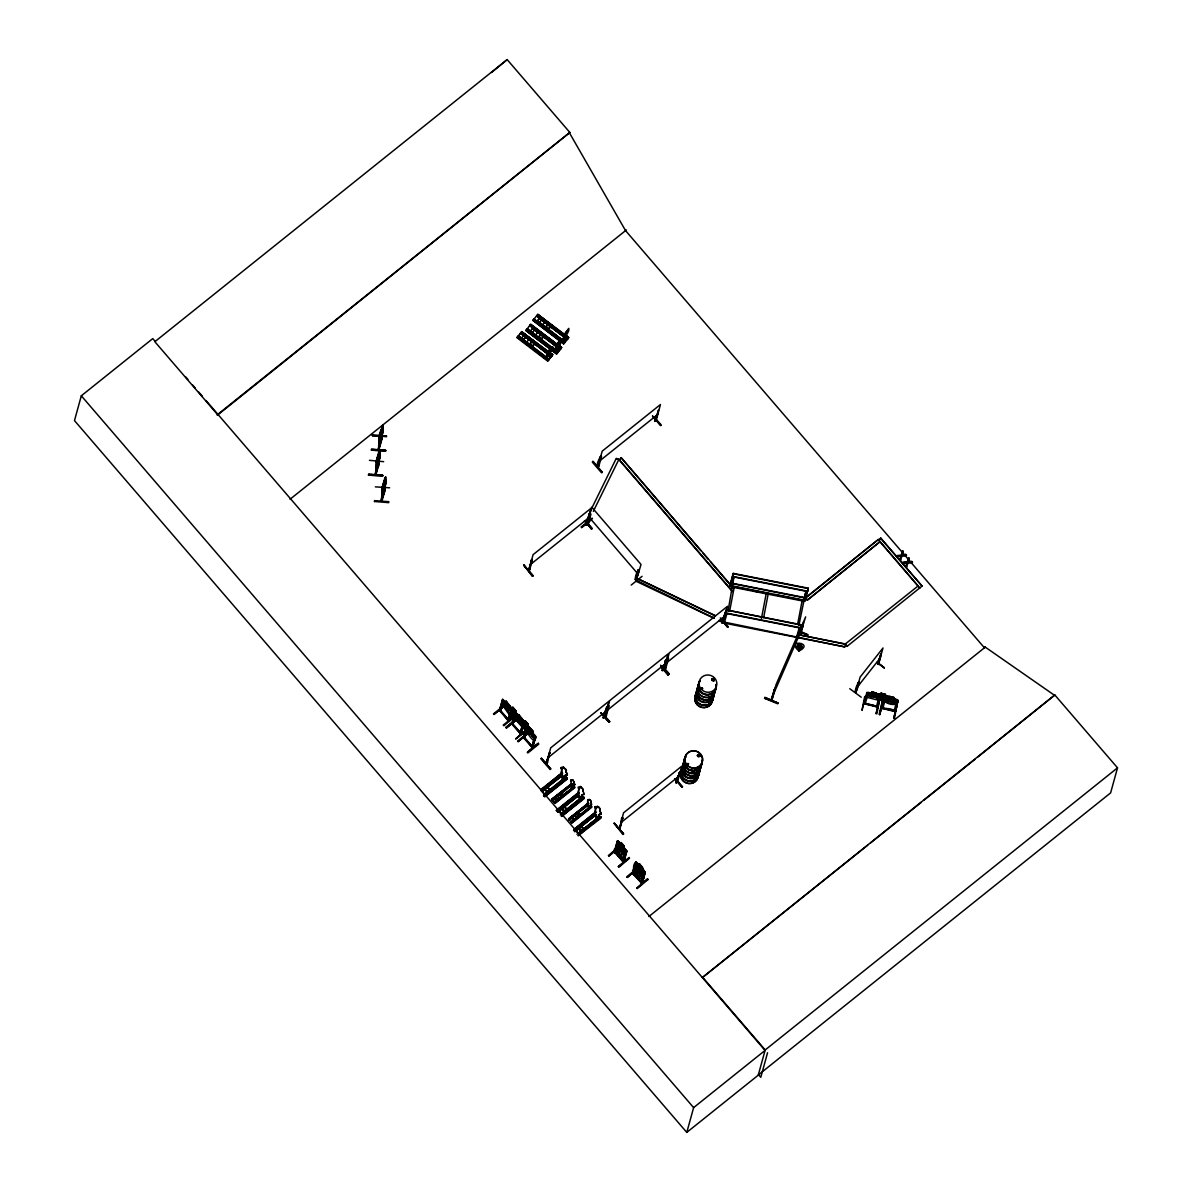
<?xml version="1.0" encoding="UTF-8"?>
<svg xmlns="http://www.w3.org/2000/svg" width="1192" height="1192" viewBox="0 0 1192 1192"><rect width="100%" height="100%" fill="white"/><g stroke="black" fill="none" stroke-linecap="round" stroke-linejoin="round"><path stroke-width="1.5" d="M379.697 454.793L379.712 452.93L378.564 463.971M369.445 460.321L383.66 461.677M375.346 486.858L389.665 487.811M381.142 439.073L381.634 431.161L381.827 432.8C383.005 419.271 381.783 442.351 381.723 434.663L381.157 439.088M382.841 475.533L368.507 475.176L368.611 474.192L382.885 475.355L368.596 474.312M385.761 450.546L371.427 450.203L371.531 449.22L385.806 450.382L371.517 449.339M372.321 435.631L372.366 434.857L386.64 435.974L372.321 435.631L386.595 436.704M379.771 457.803L375.45 474.788L376.374 460.753M376.285 461.125C375.078 467.875 380.546 446.687 378.922 452.602M374.452 501.534L374.556 500.61L388.83 501.683L388.726 502.652L374.452 501.489M376.925 461.095L376.195 462.511L376.955 462.049M377.73 467.175C380.352 436.54 375.823 479.542 379.041 463.956M379.801 437.077C378.654 438.894 380.322 433.247 379.041 437.643L382.796 425.529L379.697 436.183L378.862 449.995L381.976 438.984M378.177 464.865L378.758 463.658L375.54 474.565M379.041 464.105L379.89 451.679M380.904 442.381L381.738 428.792L380.814 442.202M381.932 426.378C383.258 426.751 379.607 430.863 379.145 436.332M378.415 449.295L381.678 438.686L378.371 449.95L378.564 448.058M382.2 434.037C381.574 445.987 383.571 418.168 382.453 429.805L382.975 428.405L382.543 432.934M382.26 487.349L381.485 500.968M382.155 488.66L382.885 488.467L381.306 500.074L384.197 490.031L384.614 491.313L381.321 501.042M382.811 487.2L381.872 501.37L384.986 490.374M384.316 482.939L384.912 480.182L383.69 493.428M384.122 491.283L384.197 490.031M384.867 479.005L385.433 477.798L382.125 489.063M385.18 488.601L384.822 490.493L385.523 481.613L384.629 488.109L385.269 485.844M382.617 489.107L385.657 476.904L385.552 484.31M368.507 475.131L382.796 476.159M371.442 450.159L385.716 451.232M382.364 434.052L381.485 438.999L382.975 428.405M385.374 485.427L384.495 490.374L385.985 479.795M382.006 437.211L381.812 439.118L382.17 437.226M562.833 768.482L563.429 766.963L562.833 768.482A4.783 1.058 51.3 0 0 561.655 769.689L560.985 775.217L564.054 778.793L566.245 774.577A4.783 1.058 51.3 0 0 566.14 771.88L565.917 772.058A4.783 1.058 51.3 0 1 566.021 774.755M563.056 768.304A4.783 1.058 51.3 0 0 561.879 769.511L561.208 775.024L564.293 778.614L566.245 774.577M571.028 780.164C573.427 781.341 569.478 778.972 571.236 781.416L570.625 785.215L572.831 787.48M583.067 791.488L582.873 789.372L580.459 786.467L583.111 789.178L583.067 791.488A4.783 1.058 51.3 0 1 583.171 794.17L580.981 798.387L577.911 794.811L578.805 789.119A4.783 1.058 51.3 0 1 579.982 787.897L580.355 786.571L579.982 787.897M577.911 794.811L578.805 789.119M587.716 799.728L587.552 804.823L589.757 807.088M594.838 814.419L595.508 808.891A4.783 1.058 51.3 0 1 596.685 807.684C597.192 803.915 601.528 809.219 599.993 811.082A4.783 1.058 51.3 0 1 600.097 813.778L597.907 817.995L594.838 814.419L595.732 808.712A4.783 1.058 51.3 0 1 596.909 807.506M550.197 356.125C549.84 356.87 549.288 356.035 548.976 355.216M558.124 348.153L557.349 348.839M564.621 338.707L565.202 338.021L564.829 338.886M799.459 649.193L800.294 644.038L798.178 644.574L796.912 646.69L798.193 648.835L800.726 648.88L801.992 646.764L800.443 644.187M614.193 851.401L617.307 841.656L618.156 842.61L615.519 852.638L614.774 851.58M624.414 860.162L623.043 860.401L623.371 862.293L626.575 851.982L625.711 851.028L622.611 861.265M641.236 882.169L642.19 883.227C633.012 869.728 630.047 879.711 636.498 863.932L635.276 863.291L632.639 872.842M641.698 883.168C642.861 885.567 627.603 862.054 634.293 873.721M500.774 710.685L499.925 710.074M500.059 710.939L499.314 710.551L502.443 700.136L503.277 701.105L500.64 711.117L499.955 709.747M507.688 719.551L508.924 720.147L499.716 709.583M512.977 724.513L511.666 723.753M520.07 733.512L520.412 732.573L520.978 734.436L519.906 733.318L523.139 723.142L523.988 724.095L520.978 734.436L511.755 723.857L512.605 724.542M523.526 737.207L531.856 746.788M524.823 738.012L524.212 738.459L526.551 727.284L527.385 728.252L524.301 738.593L524.078 736.894M531.707 747.056C541.57 715.349 526.179 770.896 535.834 736.745L526.655 726.42L527.996 727.224M532.75 747.712L532.005 746.579M587.924 524.495L590.1 513.216L590.934 514.169L588.297 524.197L586.613 523.154L585.823 524.867L586.986 523.422M587.671 524.331L588.431 523.765L587.507 522.647M635.41 579.804L714.097 618.007M636.737 580.504C633.95 578.597 637.377 579.252 638.986 570.789C639.329 565.827 632.714 580.146 636.453 580.459M562.624 340.39C558.571 345.844 577.882 314.152 563.339 336.368M726.226 609.932L725.645 612.941L800.652 627.737L801.218 624.727L726.226 609.932L801.128 625.085M771.075 594.048L730.011 585.942L730.592 582.933L805.583 597.728L804.913 601.096L808.221 588.178L733.214 573.382L732.544 576.749L807.535 591.545L808.116 588.535M727.969 611.541L733.914 577.017L731.381 586.211L733.646 577.062M729.668 611.004L734.168 587.492M761.45 618.424L766.173 593.795M763.64 617.694L768.14 594.182M797.597 624.399L802.097 600.887M798.849 625.517L805.911 591.321M797.999 637.347L798.595 634.278M665.747 667.222L664.763 668.935L669.263 652.918L727.478 606.296L722.918 622.85L844.785 646.898L845.381 643.948L798.506 634.71L845.292 644.261L847.095 646.347L922.072 586.077L880.813 538.099L878.608 540.11L880.813 538.099M375.569 473.209L375.942 474.967L378.892 463.956M382.111 500.878L382.841 487.871M562.535 794.751L561.372 795.734L560.434 794.811M577.33 814.211L578.209 813.242M579.461 814.359L578.567 815.328M702.237 688.574L701.865 688.008M687.263 764.519L687.397 763.759M687.814 763.685L688.082 764.489M711.803 679.187L711.758 680.215M712.131 679.216L713.576 678.874M712.086 679.693L713.188 680.558L713.784 678.963M697.35 755.445L698.855 754.298L700.091 755.37M697.782 755.445L698.139 754.73A8.925 8.597 15.4 0 1 699.853 756.294L698.616 756.92L697.573 756.056M700.017 755.668L699.868 756.369A9.074 8.731 15.4 0 0 698.169 754.789L698.02 755.102M862.114 710.104L865.481 696.545L864.692 696.575L862.01 710.104M863.976 702.878C867.731 702.758 863.068 705.619 864.289 702.878M865.913 695.845L867.269 697.439L877.863 700.077L879.651 699.063L877.774 700.017M871.501 693.267L866.808 692.582L868.596 692.597M865.005 704.085L865.362 703.161L864.215 703.161M868.014 693.669L866.763 693.357L868.014 693.669L865.168 704.04M868.581 692.388L880.516 695.949L876.06 694.385L876.433 693.029L871.829 692.045L876.433 693.029M876.358 705.917C878.117 709.478 877.401 703.712 876.418 706.886M879.13 696.396L880.277 697.171L879.13 696.396L876.403 706.945M876.12 713.591L879.443 699.972L876.12 713.591L876.895 713.784L879.577 700.196M879.115 714.455L882.378 701.045L879.83 714.44M879.622 714.589L883.138 701.03L879.815 714.664M882.631 708.555L882.885 707.527L881.707 707.273M883.153 707.735C880.62 708.525 891.869 708.063 893.94 710.492M883.719 700.211C885.999 703.742 893.359 705.843 897.114 703.503M885.626 698.154L884.375 697.841L885.626 698.154L882.795 708.525M884.881 701.909C876.552 690.466 908.468 703.697 893.523 698.87L893.896 697.499M889.113 697.752L889.485 696.381L894.06 697.499L893.687 698.87L895.728 699.689L895.103 701.969L892.555 702.386L886.267 699.793L886.893 697.529L889.292 697.678M889.485 696.381L893.851 697.648M895.371 710.73L894.015 710.894L895.416 711.237M896.757 700.881L897.889 701.656L896.757 700.881L894.03 711.356L894.298 710.328M897.129 704.651L893.866 717.897M897.203 704.681L893.732 718.076L894.507 718.269L896.995 704.651M856.273 692.105L855.856 693.088L855.707 692.135M875.911 693.848L877.729 693.744M880.635 694.429L880.977 693.208L885.492 694.504L880.977 693.208M155.169 341.419L152.755 338.603L81.309 395.804L74.485 420.597L686.786 1132.4L758.231 1075.199L765.189 1049.958L1117.515 767.842L1054.831 694.981L702.386 977.559L867.672 845.202M217.525 414.578L217.316 415.293L569.851 132.461L507.166 59.6L154.841 341.717L217.525 414.578L569.851 132.461M379.116 437.538L382.349 427.66M382.498 430.223L381.619 436.734L382.245 434.454M382.692 432.279L382.2 434.141L382.692 432.83M381.678 438.686L378.952 448.46M376.121 461.393L378.996 451.351M376.687 462.69L379.861 450.68M379.577 455.195L378.698 461.706L379.324 459.427M379.533 454.778L380.054 453.377L379.622 457.907M379.756 457.251L379.443 459.129M375.376 473.671L378.251 463.628M384.942 477.754L382.051 487.811L385.657 476.904M385.701 483.654L385.374 485.546M384.688 490.076L381.38 500.089M507.166 59.6L491.566 72.489M521.589 331.838L552.656 354.858L521.649 331.719L547.694 352.236M520.472 339.392L524.793 334.118M530.529 324.686L561.581 347.736L530.663 324.447L530.216 325.133L541.928 334.028M525.627 343.475L529.993 338.081M529.412 332.225L533.778 326.817M533.033 320.395L563.697 343.862L532.973 320.454L533.39 319.769L564.039 343.385L533.286 320.022L537.741 314.36L568.688 337.619L563.667 343.892M531.498 333.82L535.819 328.53M528.428 345.471L532.75 340.197M551.911 326.191L568.018 338.454L537.741 314.36L568.569 337.753M534.612 336.189L538.933 330.914M531.513 347.975L535.908 342.447M538.575 323.732L542.911 318.443M537.368 338.305L541.704 333.03M541.69 326.101L546.025 320.827M540.497 340.689L544.818 335.414M544.461 328.217L548.782 322.943M547.575 330.601L551.896 325.327M545.251 357.615L548.156 354.113M521.038 338.439L548.365 359.999L552.537 354.501L549.423 352.117L548.931 353.055L552.045 355.44M549.572 357.242L549.542 358.539L550.898 355.589L550.823 356.855M550.555 357.213L551.181 355.797L549.274 358.33M552.537 354.501L552.283 355.276M554.206 350.463L558.184 345.606M529.978 331.287L557.32 352.832L561.477 347.334L558.363 344.95M559.823 349.733L560.121 348.645L558.214 351.163L559.853 348.436L559.063 350.075L559.763 349.271M561.283 340.376C560.285 337.753 553.58 348.675 555.532 350.478L558.437 346.872L561.268 339.869L564.546 342.238L533.822 319.411L534.433 318.651M561.477 347.334L561.238 348.109M566.796 339.213L567.198 338.558L565.306 341.091L566.93 338.349L566.14 339.988L566.87 339.631M568.077 338.185L568.569 337.247L565.44 334.863M523.69 565.217L532.481 576.332L533.137 575.647L523.809 564.978L532.541 576.272M528.443 570.089L532.094 559.525L531.111 560.315C530.365 568.361 528.533 571.847 528.369 569.955M529.904 569.478L528.667 570.73L533.092 554.667L591.307 508.045L586.926 523.988M528.92 570.625L529.725 569.597M499.955 711.296L503.277 701.105M501.638 702.55C503.262 708.465 526.953 737.312 501.862 702.565L502.756 699.317L511.815 709.702L508.924 720.624L499.701 710.045L502.547 699.272L505.81 702.505L506.168 701.03L505.825 702.252M523.243 726.345L521.947 726.703L514.78 718.463L514.184 715.96L503.411 725.034M509.103 704.457L508.76 705.858L510.191 707.839L509.565 710.119L504.916 706.066L503.65 703.34L504.29 701.06L505.93 702.416M510.34 709.94C513.38 707.825 502.175 737.088 511.711 709.598M507.583 720.057L500.342 711.177M507.986 719.074L507.643 720.013M508.135 719.61L510.712 709.627M508.388 720.385L499.239 710.238M505.93 727.403L516.821 718.627L505.915 727.403L506.421 727.999L517.343 718.985M510.832 707.392L512.456 708.748L512.813 707.273L515.853 710.804L515.391 712.116L516.687 714.202M512.575 708.659L512.903 707.437M511.74 724.065L515.093 712.682M515.391 712.116L515.734 710.73M513.082 724.632L512.038 723.44M520.383 732.678L513.141 724.378C512.009 726.45 515.853 710.208 515.331 714.917M512.694 724.93L515.704 714.604M518.684 714.693L518.237 716.005L516.166 713.591L524.257 723.201L521.262 733.81M515.808 738.712L526.67 729.698L515.823 738.742M521.098 719.596L520.472 721.875L517.611 718.597L518.237 716.317L523.392 721.652M521.321 719.268L521.545 717.971M521.202 719.357L521.649 718.046L518.595 714.544L518.267 715.751M592.975 461.438L602.079 472.419L592.975 461.438L592.32 462.123L601.617 472.807L602.288 472.121L592.916 461.483M522.632 723.172L523.258 720.907L524.882 722.248L525.255 720.788L528.279 724.304M520.025 733.557L523.139 723.142M528.965 732.827L518.103 741.633L529.024 732.618M520.77 733.944L520.666 732.752L521.366 733.452L512.143 723.559L515.168 712.443L512.337 709.151L511.711 711.43L514.542 714.723M524.137 723.097L523.348 726.479L521.887 726.569M525.672 721.831L527.49 723.946M656.181 420.493L660.457 404.52L602.228 451.142L597.728 467.16C600.932 464.18 593.333 470.065 600.247 456.789L601.23 456L597.52 466.698L598.712 465.461M598.012 467.041L598.622 465.819M587.269 523.005L581.651 527.564L592.498 518.49M532.064 746.326L523.824 736.716M598.757 466.43L601.558 456.372L600.247 456.789M528.16 724.229L527.937 725.526M587.03 519.28L585.689 524.257M585.823 524.867L589.325 513.707L588.669 514.87M533.003 732.901L533.331 731.679L530.276 728.178L529.948 729.4M586.151 524.793L586.956 523.765M589.325 513.707L586.717 523.526M529.918 729.653L530.365 728.342M530.827 729.117L532.66 731.232M589.474 515.451L591.753 507.181L641.028 564.457L636.081 581.264L714.008 618.305M588.401 521.366L590.04 518.028M527.49 752.137L538.322 743.301L527.549 752.45M532.764 732.916L533.226 731.605M584.467 520.949L591.53 529.054L584.601 520.83M534.821 736.775L531.707 747.205M526.67 732.052C521.262 720.043 530.589 741.916 534.91 740.217C535.923 738.399 536.162 736.611 535.074 735.285M593.333 511.338L618.812 459.546C612.852 456.506 620.034 462.123 621.136 457.653L733.452 588.207M621.136 457.653L700.762 550.615M541.332 758.35L550.749 768.825L550.093 769.511L540.84 758.768L541.451 758.142L550.704 769.019M547.515 762.522L549.706 752.703L545.876 763.506L547.188 762.165M547.486 762.627C544.863 762.373 547.173 765.026 546.815 762.642M546.487 763.744L550.704 747.846L608.933 701.224L604.642 716.794M549.706 752.703L546.055 763.252M540.721 790.236L545.37 795.481M543.388 788.106L548.052 793.351M656.27 420.001L654.646 420.97L656.181 415.74M655.853 420.001L654.632 420.895L655.734 420.091L658.476 410.182L655.049 421.372L656.062 420.463M559.659 775.679L559.435 774.74L563.548 780.224M553.773 797.91L556.888 801.397M555.114 796.837L558.214 800.339M557.111 795.243L560.21 798.729M558.899 793.812L561.998 797.314M652.486 416.127L660.666 425.529L652.575 415.963M565.917 772.058L566.185 769.585L563.205 767.141M565.336 775.485L565.038 776.573L565.604 775.277M545.712 795.273L566.9 778.346L564.486 775.366M560.315 807.699L564.978 812.944M569.746 785.528L572.339 788.553M571.862 780.73L572.264 779.717L573.128 780.209M571.609 784.038L551.509 799.355L555.055 803.453L574.782 787.674L572.503 784.932M574.738 784.738L573.248 780.611M573.337 786.124C574.082 784.083 573.263 787.674 572.398 785.036M573.918 783.114L574.231 781.743M574.35 786.958L554.876 803.17L551.777 799.504L571.832 783.576M631.194 585.093L642.071 576.317M588.669 803.527L568.822 819.426L571.996 823.061L591.709 807.282L590.636 806.016L571.192 822.078M635.321 579.625L638.525 569.523M576.57 795.288L576.362 794.349L580.802 800.368C579.968 798.998 584.393 795.451 583.797 797.955L562.639 814.866M636.647 580.191L635.932 578.954M570.7 817.503L573.799 821.005M715.289 615.593L637.362 578.537L715.2 615.892M572.041 816.431L575.14 819.932M574.037 814.836L577.137 818.338M604.746 716.705L603.122 717.673L605.089 710.864M577.822 811.812L580.921 815.313M606.281 708.048L606.937 706.886L603.45 718.046L604.538 717.167M606.937 706.886L603.51 717.793M663.631 669.844L667.907 654.006L609.678 700.628L605.178 716.645C607.071 714.127 604.329 716.422 606.49 715.438M605.462 716.526L608.68 705.47M574.574 829.438L576.913 831.986M583.976 797.314L562.326 814.598L583.618 796.897M606.058 715.304L605.551 716.154M606.251 715.96L609.008 705.843L607.697 706.275M580.236 824.909L584.899 830.139M586.673 805.136L589.265 808.161M609.738 721.592L602.63 713.799L609.708 721.622L609.067 722.292L600.932 712.95M587.954 799.758L590.055 799.802M589.191 799.311C590.711 798.998 591.441 804.481 591.158 801.337M590.457 805.002L590.263 805.732L590.636 804.868M591.515 806.984L591.366 806.209L571.311 822.286L574.127 820.036M593.497 814.881L595.642 812.765M596.685 807.684C596.358 803.855 601.334 809.174 599.77 811.26A4.783 1.058 51.3 0 1 599.859 813.957L600.097 813.778M578.254 835.696L600.902 816.907L579.252 834.206M600.902 816.907L597.728 819.962L593.646 814.359M600.544 816.505L579.059 833.968M614.178 823.314L623.55 833.983L614.238 823.151L623.58 833.804L622.939 834.474L614.103 823.404M620.257 827.576L622.88 818.025L621.583 818.457C620.823 826.89 619.646 827.755 619.155 828.47M663.408 669.114L662.096 670.455L663.616 665.225M665.255 660.83L665.926 659.653L665.255 660.83C663.288 672.482 663.05 670.232 662.529 670.738L662.514 670.47M619.438 828.336L619.736 827.471M622.552 817.652L620.034 827.114M663.512 669.934L662.082 670.381L663.184 669.576L665.479 661.247M664.555 668.474L668.265 657.775L664.719 667.967M622.88 860.833L623.967 861.935L626.828 851.088L617.516 840.703L616.502 844.07L617.322 846.514L624.519 854.604C628.02 855.543 617.262 848.719 617.232 846.469M617.62 840.822L614.729 851.624L624.072 861.578M667.282 658.565L668.593 658.148L665.792 668.205L665.419 667.297M615.251 850.045L616.264 846.707M618.156 842.61L615.147 852.936L614.178 852.086M623.848 847.184L624.191 845.977L621.077 842.506L620.719 843.981L619.169 842.565L618.544 844.83L619.825 847.542L624.548 851.535L625.174 849.255L623.729 847.11M621.166 842.669L620.838 843.891L618.737 841.492M619.795 848.555L619.453 849.777L617.799 848.436L617.173 850.716L621.33 856.676L623.133 857.45L623.759 855.171L622.328 853.025M621.628 843.444L623.49 845.515M661.053 666.894L668.116 675L661.188 666.79M629.6 858.195L618.916 867.24L618.395 866.644L629.212 857.748M618.484 866.703L629.257 857.808M622.224 853.427L621.598 855.707L618.722 852.459L619.348 850.179L624.548 855.469L616.04 846.663L617.277 847.557M622.671 851.803L622.328 853.189L622.79 851.878L617.367 847.363M625.711 851.028L622.596 861.458M623.133 861.011C621.926 860.147 609.917 842.133 615.951 852.384M625.815 854.455L626.724 850.984M638.048 868.253L627.275 877.431L637.973 868.193M635.962 862.159C631.477 864.319 634.963 876.761 632.55 872.738M644.187 875.569L642.92 875.703L635.574 867.806L634.844 865.407L635.872 862.025L639.091 865.064M633.593 871.382L634.606 868.029L643.635 878.444L642.846 876.791M633.503 874.272L636.498 863.932M639.061 865.317L639.433 863.842L645.185 872.425L642.294 882.661M637.69 871.203L637.929 869.832M639.523 863.991L639.18 865.213L637.526 863.887L636.886 866.167L641.072 872.097L642.89 872.857L643.531 870.577L642.413 867.225M638.137 869.892L637.809 871.099L636.155 869.773L635.53 872.052L639.672 878.012L641.49 878.772L642.115 876.492L640.685 874.347C641.966 871.367 635.664 869.907 640.447 872.753M639.985 864.781L641.847 866.852M636.856 887.831L637.273 888.562L647.971 879.562M641.132 873.214L640.685 874.526M640.953 882.795C644.768 865.705 646.317 873.036 641.817 883.54L632.445 873.095M641.326 882.274L644.067 872.365M645.081 872.321L644.172 875.792L642.801 875.807M733.214 573.382L730.487 583.29L803.706 597.728M677.488 781.818L675.968 782.637L677.488 781.758M729.906 586.3L732.633 576.392L807.64 591.187M677.086 781.296L676.087 782.548L677.935 775.813M676.296 783.01L679.798 771.835L679.142 772.997M675.968 782.637L679.798 771.835M677.369 782.324L681.779 766.188L623.565 812.795L619.333 828.693M723.097 622.298L721.682 622.745L725.496 611.943L722.084 623.148L722.873 621.494M723.306 619.914L724.185 616.726M732.693 587.194L732.469 588.014L733.944 588.312M732.693 586.896L732.916 586.062L803.795 600.053L806.179 591.277L803.557 600.872M724.378 622.76L726.911 613.567M675.566 778.704L682.599 786.69L681.988 787.182L674.925 779.076M723.201 621.941L727.701 627.305L720.773 619.08M772.401 698.691C780.268 670.575 768.587 707.586 771.701 698.706M771.671 699.093L774.517 689.08M771.954 700.255C770.315 700.345 773.295 696.724 771.701 700.464L776.141 684.387L805.658 616.86L800.204 633.816L800.905 632.237L807.699 635.321L800.964 632.103L800.801 634.055L801.441 632.624M803.348 602.005L803.572 601.185L730.726 586.807M807.282 600.172L880.143 541.6L807.282 600.172L805.494 598.086L808.221 588.178M778.063 703.161L764.564 698.303L764.921 697.394L778.078 703.131L764.892 697.469M796.643 637.02L799.176 627.826M799.862 629.674L801.218 624.727M797.91 637.645L800.652 627.737M800.89 633.831L803.527 622.686M798.908 651.055C784.783 638.51 815.626 642.92 798.908 651.026M686.786 1132.4L693.625 1107.621L765.055 1050.42L206.037 400.557M844.785 646.898L723.306 621.911M847.095 646.347L845.381 643.948L918.063 585.987M805.494 598.086L878.34 539.499L919.866 588.088M878.668 663.855C877.655 660.979 885.03 642.279 878.4 664.436L883.004 647.971L860.132 677.086L855.707 693.073C865.168 668.578 851.848 692.239 856.228 692.567M858.463 682.316L855.737 692.224M897.502 556.411C892.436 555.502 907.425 555.919 897.561 556.217M861.205 697.186L849.747 688.708M899.856 559.152L900.601 560.017L899.856 559.152L901.003 555.77M902.612 550.764L903.312 551.836L902.612 550.764L901.167 555.1L896.801 555.591M906.456 555.234C894.343 555.561 909.645 557.096 905.756 554.429L902.24 554.861M767.559 1052.745L760.794 1077.315L758.574 1074.767M864.051 703.429L866.852 692.433M902.791 562.564L907.216 561.864L902.791 562.564L903.491 563.384L907.008 562.743L903.551 563.175L902.851 562.356M905.756 554.429L906.412 555.442M864.99 704.144L865.168 703.399M880.948 653.693L877.744 664.108M905.846 566.111L906.591 566.975L905.846 566.111L907.008 562.743M908.617 557.737L909.302 558.81L908.617 557.737L907.157 562.073M871.635 693.342L871.873 691.896M912.461 562.207C900.332 562.535 915.65 564.069 911.761 561.387L908.185 562.043L911.701 561.596L912.402 562.415M872.723 692.373L875.464 693.044M875.897 694.4L876.269 693.029M884.27 667.848L877.088 662.439L884.285 667.714M877.789 706.752L877.759 706.26M879.458 699.168L880.62 695.055L884.881 696.128L881.648 708.391L881.901 707.348M881.111 693.282L880.739 694.653L878.34 694.489M880.545 695.8L877.55 707.08L863.917 703.742M882.303 701.045L883.138 701.03M887.161 696.709L885 695.726L885.537 694.355M889.634 696.456L889.262 697.827L886.163 697.022M890.335 696.843L893.076 697.529M922.072 586.077L880.724 538.412M894.134 710.998L894.179 710.387M881.737 708.033L895.267 710.566L895.252 711.654L898.172 700.285L897.263 703.548L895.386 704.502M977.857 756.98L1054.831 694.981M1117.515 767.842L1110.616 792.889L758.291 1074.99M376.195 461.408L379.712 450.487L379.875 451.783M900.601 560.017L902.031 555.755M906.591 566.975L908.021 562.713M558.675 347.051C567.228 330.616 553.416 346.634 555.77 350.657L558.437 346.872M563.578 336.546C565.47 330.512 574.812 323.136 562.862 340.569M902.18 555.07L903.357 551.643M908.185 562.043L909.362 558.601M777.78 703.816L764.593 698.229M614.893 852.772L615.653 852.191M640.968 882.125L633.563 874.019M509.014 720.266L508.239 719.253M520.01 732.961L512.769 724.676M532.496 747.965L523.318 737.461L526.655 726.42L523.482 737.654M559.212 349.36C558.094 349.226 558.631 348.168 557.543 348.794M566.304 339.273L565.321 339.258M798.193 648.835L799.892 644.723M548.394 356.006L549.125 355.142L548.588 355.961M549.914 356.959L550.361 356.408M557.424 348.824L558.08 347.975M559.197 349.062L559.033 349.599M774.979 689.274L774.025 690.228M771.88 700.226L771.79 698.989M800.309 633.742L800.771 632.341M807.699 635.321L807.997 634.621L799.728 631.194M773.414 694.31L802.916 626.769M585.63 523.958L586.032 524.882L587.135 523.66M655.838 419.733L655.034 421.089M603.122 717.673L604.314 716.437M619.482 828.395L618.961 827.799L620.332 827.591M572.682 787.599L574.514 785.007M589.608 807.207L591.694 804.645L590.994 802.603M589.995 511.815L616.294 458.354M636.081 581.264L637.362 578.537M564.606 338.573L565.187 337.992M560.612 794.051L560.419 794.885M701.507 688.022L702.461 687.993M711.967 678.904L711.639 679.887M713.993 679.395L713.427 680.483M712.041 680.423L713.248 680.99L714.231 680.081M697.678 754.819L697.365 755.803M697.961 754.909L698.08 756.115M699.436 756.071L699.719 755.311M549.899 356.736L550.287 356.259M558.75 349.837L559.212 349.196M566.245 340.063L566.677 339.854M379.205 436.153L378.46 449.593M564.844 338.886L565.485 338.305L565.068 339.064M565.336 339.258L565.157 338.945M565.947 339.72L566.423 338.945L565.827 339.824M549.02 355.395L549.214 355.365M517.611 336.889L516.941 337.709L547.664 361.116L552.656 354.858M517.79 336.651L518.475 335.801L548.856 359.582M535.148 344.369L551.181 356.706L520.8 332.777L551.702 356.05M520.442 333.328L551.494 356.259M526.506 329.782L557.245 353.16L556.59 353.964L525.881 330.542L530.663 324.447M529.948 325.461L541.719 334.281M530.872 324.313L561.596 347.706M537.115 315.269L536.549 315.969M548.514 359.477L547.962 360.684M520.71 338.886L548.514 360.058L549.065 359.373M551.121 356.766L551.807 355.916L520.993 332.628M528.19 330.616L557.454 352.906L558.124 352.072L527.415 328.634L526.834 329.365M537.428 320.782L565.187 342.015L564.621 342.715M560.687 348.854L560.18 349.48M561.015 348.422L556.947 353.383L557.454 352.325M551.643 326.534L567.839 338.662L567.258 339.392M559.376 349.777L558.214 351.163M517.253 337.262L521.709 331.6M520.487 333.268L532.228 342.134M533.927 319.277L561.7 340.48M534.135 318.964L564.889 342.327M525.94 330.482L556.604 353.95M527.058 329.052L557.796 352.415M536.773 315.642L567.466 339.079M529.427 326.116L530.023 325.356M529.68 325.729L560.478 349.047L532.615 327.964M548.26 360.371L520.546 339.079M548.558 360.014L520.815 338.766M552.075 355.589L521.679 331.734M556.902 353.532L526.298 329.841L557.2 353.219M568.062 338.409L552.03 326.072M557.498 352.862L528.294 330.482M797.254 647.927L799.743 644.574M533.003 575.9L523.75 565.038M668.712 674.523L660.532 665.181M669.174 674.136L662.216 666.09M858.851 682.614L858.076 682.807M856.243 692.209L855.901 692.671M878.221 663.169L878.504 664.078M878.236 664.406L878.772 663.482M884.196 667.937L877.252 662.335M857.406 686.994L880.277 657.88M561.432 339.854L560.91 340.927L563.131 338.096M564.546 342.238L564.248 343.177M565.306 341.091L566.632 339.437M547.337 762.776L546.323 763.774M603.226 717.524L604.001 716.779M721.95 622.149L723.172 622.075M618.842 828.291L619.825 827.576M533.331 319.948L539.484 324.105M530.231 325.103L556.634 345.084M881.767 707.959L883.034 708.197L881.603 707.631M702.833 688.648L701.552 688.365M570.923 780L571.236 781.416M587.85 799.594L588.163 801.009M617.516 840.703L618.767 841.582M619.169 846.573L608.397 855.513L608.933 856.094L619.646 847.125L621.539 847.691L623.967 851.863L622.284 848.153L624.638 849.017L621.747 847.199L619.408 843.131L621.002 846.737L618.529 845.813L619.587 846.991M619.706 846.931L608.978 855.886M615.623 852.265L622.76 861.056M624.072 846.067L623.625 847.214L626.828 851.088M618.395 866.644L629.182 857.495M635.872 862.025L636.99 863.008M637.079 862.814L644.321 870.875M634.844 865.407L635.664 867.836M639.433 863.842L642.533 867.299M637.511 867.895L626.754 876.835L627.275 877.431M645.185 872.425L644.142 870.965M647.554 879.07L636.886 888.1L647.509 878.802L647.986 879.607M796.912 646.69L799.698 644.38M615.862 852.34L623.222 860.43L624.399 860.386M634.517 867.895L635.723 868.7M642.741 881.707L641.385 881.722L642.756 881.499M660.666 425.529L661.277 425.037L654.244 417.036M581.651 527.564L581.13 526.968L592.037 518.192M588.58 521.947L591.202 519.816M591.53 529.054L592.126 528.563L585.153 520.546L592.126 528.548M636.826 580.146L636.155 580.787M503.024 706.215L493.473 713.904L493.995 714.5L503.486 706.782M503.546 706.588L494.024 714.261M510.966 708.152L506.049 701.134M510.802 713.069L509.461 713.069M503.352 724.974L503.814 725.779L514.646 716.884M514.78 718.463L522.066 726.598M506.421 727.999L517.283 719.193M524.257 723.201L523.228 721.741M525.717 731.501L515.868 738.802M528.503 732.26L517.596 741.052L518.103 741.633M533.331 731.679L530.157 728.282M550.034 753.076L548.722 753.493M665.851 668.056L665.032 668.816M668.116 675L669.308 673.897L662.201 665.985M727.701 627.305L728.297 626.813L724.766 622.82M622.88 818.025L621.583 818.457M676.669 782.518L677.384 782.116M290.029 499.269L626.381 229.952M599.502 461.051L657.716 414.443M530.365 564.576L588.58 517.969M509.327 705.396L517.581 714.425L518.431 715.975L516.717 714.574L516.091 716.839L517.343 719.581L521.992 723.618L522.617 721.339L521.202 719.193M512.813 707.273L515.853 710.804M517.581 714.425L518.311 716.079M516.136 719.476L510.206 712.578M525.002 722.158C517.566 713.114 534.076 734.212 529.948 727.91M529.889 728.029L527.832 725.451M547.977 757.754L606.192 711.147M606.952 710.536L665.166 663.914M666.537 662.827L724.751 616.204M540.751 789.655L562.43 772.341M541.079 789.923L562.192 773.012M541.168 790.028L562.266 772.997M541.347 790.341L544.163 788.091M546.979 785.841L562.46 773.444M541.436 790.445L544.282 788.21M547.068 785.945L562.579 773.563M541.66 790.698L561.343 774.889M566.513 770.539L563.294 767.052M541.749 790.803L561.462 775.024M561.745 775.173L541.973 790.966L560.374 776.424M542.241 791.384L545.057 789.134M560.553 776.737L547.873 786.884L560.657 776.856M542.33 791.503L545.176 789.253M563.131 776.275L563.056 775.798M544.491 793.961L565.589 777.02L566.319 777.854M544.818 794.215L564.531 778.436M543.507 795.451L566.021 777.422M543.686 795.764L566.692 777.303M543.775 795.883L564.919 778.987M543.984 796.122L567.049 777.72M545.489 795.109L563.786 780.447M545.981 795.69L567.213 778.898L544.669 796.927M571.46 783.785L551.568 799.43L552.567 800.607M571.743 783.934L551.956 799.892M571.802 784.247L552.313 800.234M878.34 539.499L805.568 597.773L807.371 599.859M570.879 785.945L552.552 800.592M574.142 784.798L574.887 784.604L574.067 782.995M574.678 786.884L554.027 802.276L574.112 786.899M553.982 802.201L573.978 786.601M574.44 786.601L554.25 802.395M554.653 802.991L574.589 787.391M556.277 810.381L578.776 792.308M556.366 810.486L578.895 792.457M556.59 810.649L579.193 792.591M556.858 811.067L579.387 793.038M557.156 811.394L576.868 795.615M557.171 811.424L576.973 795.749M557.498 811.692L578.671 794.766M558.988 810.679L577.3 796.018M557.767 812.124L578.88 795.213M557.856 812.229L578.999 795.332M582.262 795.094L581.964 796.182M561.417 813.555L579.699 798.863M561.521 813.659L579.819 799.013M560.329 814.956L582.933 796.897L562.013 814.24M561.328 816.103L583.752 797.955M561.507 816.416L584.035 798.387L581.487 795.273M562.997 815.403L584.125 798.491M588.788 800.324L587.686 799.713M588.52 802.901L568.465 819.008L588.401 803.333M587.805 805.539L569.061 819.694L588.729 803.84L569.091 819.723M587.611 805.241L569.016 819.634M570.908 821.809L591.307 806.805M576.958 817.772L591.366 806.209M571.802 822.778L591.605 806.492M591.5 806.909L571.504 822.51M574.604 828.857L595.702 811.916M574.708 828.962L595.821 812.05M573.516 830.243L596.045 812.214M573.784 830.675L595.508 813.287M575.319 829.677L593.616 815.015M575.513 829.9L593.795 815.209M575.825 830.168L595.538 814.389M574.514 831.405L595.598 814.374M578.91 828.336L574.693 831.718L595.925 814.926M581.726 826.086L595.806 814.807M576.943 834.281L581.145 830.869M583.976 828.649L596.626 818.472M578.448 833.268L581.264 831.003M584.065 828.753L596.745 818.606M578.671 833.417L599.785 816.52M578.94 833.849L597.326 819.291M578.165 835.592L601.066 818.099M620.823 822.718L679.053 776.096M984.354 647.718L985.173 647.062L1054.711 695.443M648.91 916.484L985.263 647.152L984.428 647.822L625.547 230.622L569.642 133.191M870.562 842.893L921.312 802.261M924.217 799.936L974.967 759.304M864.036 703.265L877.655 706.618L865.362 703.787M893.881 710.76L895.43 711.132M682.092 787.078L675.074 778.972M712.116 678.635L713.799 678.591M797.239 645.468L799.743 644.172M798.178 644.574L800.1 643.993M712.89 678.74L712.458 679.038A9.074 8.731 15.4 0 1 714.157 680.587M687.635 763.521L688.41 763.595M687.799 763.878L688.663 763.893M688.276 764.787L687.277 764.281M883.376 697.022L886.654 696.411L882.557 696.53L878.936 694.459L881.484 696.56M509.58 712.98L510.817 712.846M533.569 740.217L535.029 740.113M517.298 719.223L516.076 719.342L510.385 712.488M698.929 756.384L698.02 756.056M561.268 793.708L562.415 794.304M614.565 851.565L623.356 861.831M623.401 862.218L614.193 851.878M633.012 872.544L641.311 881.916M523.884 737.192L532.899 747.503M871.68 693.193L869.281 693.044L868.655 695.323L870.667 696.858L877.491 697.484L878.117 695.219L875.941 694.251M375.555 474.416L376.776 461.155M385.672 478.067L385.031 488.616M515.212 715.185L514.169 712.801L516.449 713.606L513.648 711.833L511.383 707.72L512.918 711.356L510.593 710.402M591.277 804.719L591.381 803.229M733.11 573.739L806.328 588.178M774.651 594.748L805.017 600.738M754.491 591.187L758.127 591.917M725.541 613.299L800.547 628.095M879.115 697.529L882.333 697.052L885.254 699.078M578.314 815.268L577.345 814.151M884.792 701.775L895.52 704.412M865.496 703.355L876.329 706.022M883.004 708.301L894.119 711.073M895.162 711.564L881.663 708.316M880.769 694.504C869.043 691.643 897.099 698.706 885.03 695.577M879.994 697.335L884.255 698.408M879.726 698.303L883.987 699.376M878.072 699.034L883.391 700.538M799.445 644.261L801.65 645.528M525.881 725.824L523.079 724.155M526.596 726.3L528.905 727.195L526.074 725.332L523.809 721.22L525.344 724.855L523.035 723.917M720.266 617.948L723.574 619.527M719.074 620.361L722.397 621.941M718.985 620.674L722.307 622.254M572.309 779.792L573.397 780.492M514.974 712.786L516.315 713.576M515.063 712.905L516.196 713.68M509.312 705.634L510.429 706.394M522.945 719.715L521.768 718.91L522.975 719.804M566.498 778.063L567.213 778.898M568.688 819.127L588.207 803.244M540.065 317.474L542.956 319.739L539.946 317.608M545.906 321.929L548.812 324.194M551.762 326.399L567.809 338.707M545.802 322.078L548.722 324.298M562.877 336.04L537.935 317.191L562.773 336.174M537.324 320.931L562.177 339.899M542.315 326.444L561.417 340.837M557.886 345.889L561 348.273M544.833 336.278L556.545 345.188M544.565 336.621L560.732 348.779M557.245 347.245L532.392 328.277L557.171 347.349M520.74 332.896L547.053 352.981M518.371 335.95L546.234 357.034M548.216 360.416L517.358 337.008L548.052 360.58M530.038 729.549L528.399 728.208L527.773 730.487L529.024 733.214L533.673 737.267L534.299 734.987L532.884 732.827M713.755 678.62L714.366 679.455M579.014 813.421L579.446 814.419M621.062 842.759L623.952 845.992M616.934 841.969L617.784 842.923M625.338 851.341L626.202 852.295M635.276 863.291L636.126 864.245M643.695 872.678L644.544 873.632M638.152 569.821L638.986 570.789M531.111 560.315L532.422 559.897L529.68 569.806M602.213 714.008L609.142 722.233L600.962 712.831M522.767 723.44L523.601 724.408M534.448 737.088L535.283 738.042M502.055 700.449L502.905 701.403M538.277 743.51L538.784 744.106L527.937 752.912L527.415 752.331L538.382 743.376M512.396 723.261L513.111 724.557M878.266 539.812L918.645 586.673M703.176 553.431L708.003 559.033M710.417 561.849L733.363 588.52M619.02 459.352L732.529 591.321M618.931 459.665L732.439 591.619M589.027 517.105L638.301 574.38M525.225 721.041L528.041 724.319M523.869 725.913L526.7 729.206M511.442 712.414L514.274 715.692M522.752 725.988L526.313 730.115M521.44 724.706L526.193 730.219M581.532 795.153L583.484 797.418M564.561 775.679L566.87 778.361M598.414 814.881L600.723 817.563M578.135 794.632L581.219 798.208M595.061 814.225L598.146 817.816M702.505 977.097L765.189 1049.958M185.445 376.627L187.874 379.443M192.717 385.076L195.13 387.877M198.766 392.108L202.402 396.325M81.309 395.804L693.625 1107.621M510.653 710.655L513.454 712.309L514.721 715.304M590.174 800.219L590.874 801.188M866.107 695.741L867.299 697.29M527.713 725.541L529.114 727.716M800.502 644.38L801.992 646.764M624.489 855.454L625.293 857.108L624.37 855.558M800.458 644.574L801.665 647.986M616.726 844.085L617.426 846.409M800.309 644.723L800.726 648.88M382.796 425.529L382.796 426.796M382.632 425.514L382.647 426.796M701.045 765.8A8.925 8.597 15.4 0 1 691.449 773.504A8.925 8.597 15.4 0 1 683.314 764.042M683.806 761.852A8.925 8.597 15.4 0 1 684.864 759.87M701.283 765.517A9.074 8.731 15.4 0 1 689.2 772.803A9.074 8.731 15.4 0 1 684.834 759.498M700.3 765.86A8.925 8.597 15.4 0 1 690.809 775.798A8.925 8.597 15.4 0 1 683.165 764.161M700.36 765.696A8.925 8.597 15.4 0 1 690.853 775.634A8.925 8.597 15.4 0 1 683.21 763.997M701.879 760.645A9.074 8.731 15.4 0 1 691.062 770.553A8.94 8.612 15.4 0 1 685.609 757.129M685.549 756.905A9.074 8.731 15.4 0 0 691.062 770.553A8.94 8.612 15.4 0 0 701.716 760.824M701.194 765.353A8.94 8.612 15.4 0 1 689.289 772.535A8.94 8.612 15.4 0 1 684.983 759.408M701.924 760.496A9.074 8.731 15.4 0 1 691.092 770.404A9.074 8.731 15.4 0 1 685.594 756.756M701.82 760.362A8.925 8.597 15.4 0 1 691.166 770.121A8.925 8.597 15.4 0 1 685.743 756.682M698.899 773.593A8.925 8.597 15.4 0 1 688.142 781.103A8.925 8.597 15.4 0 1 681.66 769.645M699.093 773.459A9.074 8.731 15.4 0 1 687.024 780.745A9.074 8.731 15.4 0 1 682.644 767.424M698.169 773.638A8.925 8.597 15.4 0 1 688.663 783.576A8.925 8.597 15.4 0 1 681.019 771.939M698.199 773.489A8.925 8.597 15.4 0 1 688.708 783.427A8.925 8.597 15.4 0 1 681.064 771.79M683.105 764.4A8.925 8.597 15.4 0 0 688.469 775.515A8.925 8.597 15.4 0 0 699.853 770.539A9.074 8.731 15.4 0 1 687.814 777.869A9.074 8.731 15.4 0 1 683.433 764.549M699.048 773.146A8.94 8.612 15.4 0 1 688.261 780.671A8.94 8.612 15.4 0 1 681.764 769.183M699.674 770.866A8.94 8.612 15.4 0 1 687.769 778.063A8.94 8.612 15.4 0 1 683.463 764.921M699.779 770.404A8.925 8.597 15.4 0 1 687.903 777.586A8.925 8.597 15.4 0 1 683.597 764.474M699.063 683.716A9.074 8.731 15.4 0 0 703.444 697.037A9.074 8.731 15.4 0 0 715.513 689.751A9.074 8.731 15.4 0 1 703.489 696.888A9.074 8.731 15.4 0 1 699.108 683.582M697.409 688.246A8.955 8.627 15.4 0 0 705.083 699.928A8.955 8.627 15.4 0 0 714.619 689.945A8.955 8.627 15.4 0 1 705.113 699.808A8.955 8.627 15.4 0 1 697.439 688.127M716.154 684.73A9.074 8.731 15.4 0 1 705.336 694.638A8.94 8.612 15.4 0 1 699.883 681.213M699.823 680.99A9.074 8.731 15.4 0 0 705.336 694.638A8.94 8.612 15.4 0 0 715.99 684.908M714.023 680.826A8.94 8.612 15.4 0 0 712.294 679.276L712.488 678.904A8.925 8.597 15.4 0 1 714.127 680.379M716.094 684.446A8.925 8.597 15.4 0 1 705.44 694.206A8.925 8.597 15.4 0 1 700.017 680.766M713.174 697.692A8.925 8.597 15.4 0 1 701.298 704.859A8.925 8.597 15.4 0 1 696.992 691.762M713.367 697.543A9.074 8.731 15.4 0 1 701.298 704.83A9.074 8.731 15.4 0 1 696.918 691.509M712.503 697.633A8.955 8.627 15.4 0 1 701.805 707.422A8.955 8.627 15.4 0 1 696.366 693.938A8.925 8.597 15.4 0 0 701.835 707.333A8.925 8.597 15.4 0 0 712.488 697.573M714.127 694.623A8.925 8.597 15.4 0 1 702.744 699.6A8.925 8.597 15.4 0 1 697.38 688.484M714.202 694.504A8.955 8.627 15.4 0 1 702.773 699.495A8.955 8.627 15.4 0 1 697.38 688.335M714.589 690.049A8.955 8.627 15.4 0 1 714.693 692.299M714.008 692.522A9.074 8.731 15.4 0 1 703.191 702.431A9.074 8.731 15.4 0 1 697.678 688.782M713.412 697.394A9.074 8.731 15.4 0 1 701.328 704.695A9.074 8.731 15.4 0 1 696.962 691.375M714.053 694.489A8.925 8.597 15.4 0 1 702.177 701.671A8.925 8.597 15.4 0 1 697.871 688.559M379.086 459.725L378.996 461.17L378.803 459.635C377.551 474.222 378.937 448.579 378.907 457.773L379.458 453.511L379.086 459.725M385.031 486.127L384.942 487.588L384.733 486.038C383.481 500.625 384.882 474.982 384.852 484.175L385.403 479.914L385.031 486.127M378.803 453.765L378.385 456.596L378.803 453.765M547.307 353.607L546.592 357.645C558.541 340.212 549.214 347.572 547.307 353.607M547.545 353.786L546.83 357.824C558.78 340.39 549.438 347.751 547.545 353.786M889.634 697.156L888.219 696.381L889.634 697.156M522.558 340.972L526.909 335.563L522.558 340.972M536.504 322.138L540.855 316.729L536.504 322.138M505.81 702.818L505.185 705.098L508.03 708.361L508.656 706.081L505.81 702.818M506.704 701.984L508.433 704.487L506.704 701.984M513.231 708.316L514.944 710.834L513.231 708.316M519.146 715.483L520.859 717.986L519.146 715.483M524.778 722.665L524.137 724.945L526.968 728.223L527.594 725.943L524.778 722.665M529.918 729.966L529.293 732.246L532.154 735.509L532.779 733.229L529.918 729.966M546.428 785.573L551.017 791.071L546.428 785.573M560.925 792.129L563.98 795.794L560.925 792.129M557.677 809.711L562.266 815.209L557.677 809.711M563.354 805.181L567.943 810.679L563.354 805.181M575.84 813.331L578.895 816.997L575.84 813.331M577.286 827.173L581.86 832.672L577.286 827.173M599.189 814.687L598.891 815.775L599.189 814.687M620.719 844.294L620.093 846.573L622.999 849.792L623.625 847.527L620.719 844.294M620.257 849.345L621.986 851.833L620.257 849.345M639.076 865.616L638.45 867.895L641.341 871.128L641.966 868.849L639.076 865.616M637.69 871.516L637.064 873.781L639.94 877.029L640.566 874.764L637.69 871.516M871.561 693.61L870.935 695.875L875.196 696.933L875.822 694.653L871.561 693.61M881.782 693.833L884.404 694.921L881.782 693.833M889.187 698.08L888.547 700.36L892.823 701.403L893.449 699.138L889.187 698.08M869.817 693.386L872.335 695.502L868.908 696.202L873.17 695.979L876.88 698.11L874.213 695.949L877.506 695.323L873.393 695.457L869.817 693.386M887.444 697.856L889.947 699.972L886.52 700.673L890.797 700.464L894.492 702.58L891.839 700.434L895.117 699.793L891.02 699.942L887.444 697.856M637.765 864.468L639.344 868.059L636.886 867.21L639.895 869.013L642.309 873.2L640.625 869.489L642.98 870.339L640.089 868.521L637.765 864.468M504.514 701.641L506.064 705.262L503.65 704.398L506.6 706.23L508.969 710.447L507.33 706.707L509.655 707.586L506.809 705.738L504.514 701.641M516.956 715.14L518.49 718.776L516.076 717.897L519.042 719.73L521.411 723.946L519.757 720.206L522.051 721.011L519.235 719.253L516.956 715.14M528.637 728.789L530.187 732.409L527.758 731.53L530.723 733.378L533.092 737.595L531.438 733.855L533.733 734.644L530.917 732.886L528.637 728.789M549.095 323.837L538.858 316.029L549.005 323.941M546.964 327.517A1.594 1.535 15.4 0 0 549.691 327.219A1.594 1.535 15.4 0 0 548.022 325.073A1.594 1.535 15.4 0 0 546.964 327.517M539.872 337.604A1.594 1.535 15.4 0 0 542.613 337.306A1.594 1.535 15.4 0 0 540.93 335.161A1.594 1.535 15.4 0 0 539.872 337.604M530.932 344.771A1.594 1.535 15.4 0 0 533.658 344.473A1.594 1.535 15.4 0 0 531.99 342.327A1.594 1.535 15.4 0 0 530.932 344.771M686.875 764.906A8.955 8.627 15.4 0 0 702.103 762.522A8.955 8.627 15.4 0 0 692.105 750.9A8.955 8.627 15.4 0 0 686.875 764.906A8.955 8.627 15.4 0 0 702.073 762.612A8.955 8.627 15.4 0 0 692.075 750.975A8.955 8.627 15.4 0 0 686.845 764.981M701.12 689.08A8.955 8.627 15.4 0 0 716.347 686.696A8.955 8.627 15.4 0 0 706.349 675.074A8.955 8.627 15.4 0 0 701.12 689.08M579.878 829.632A1.594 1.535 15.4 0 0 582.59 829.215A1.594 1.535 15.4 0 0 580.832 827.039A1.594 1.535 15.4 0 0 579.908 829.528A1.594 1.535 15.4 0 0 582.605 829.111A1.594 1.535 15.4 0 0 580.802 827.144A1.594 1.535 15.4 0 0 579.878 829.632M562.982 809.934A1.594 1.535 15.4 0 0 565.693 809.502A1.594 1.535 15.4 0 0 563.905 807.446A1.594 1.535 15.4 0 0 562.982 809.934M546.025 790.43A1.594 1.535 15.4 0 0 548.737 790.013A1.594 1.535 15.4 0 0 546.949 787.942A1.594 1.535 15.4 0 0 546.025 790.43"/></g></svg>
